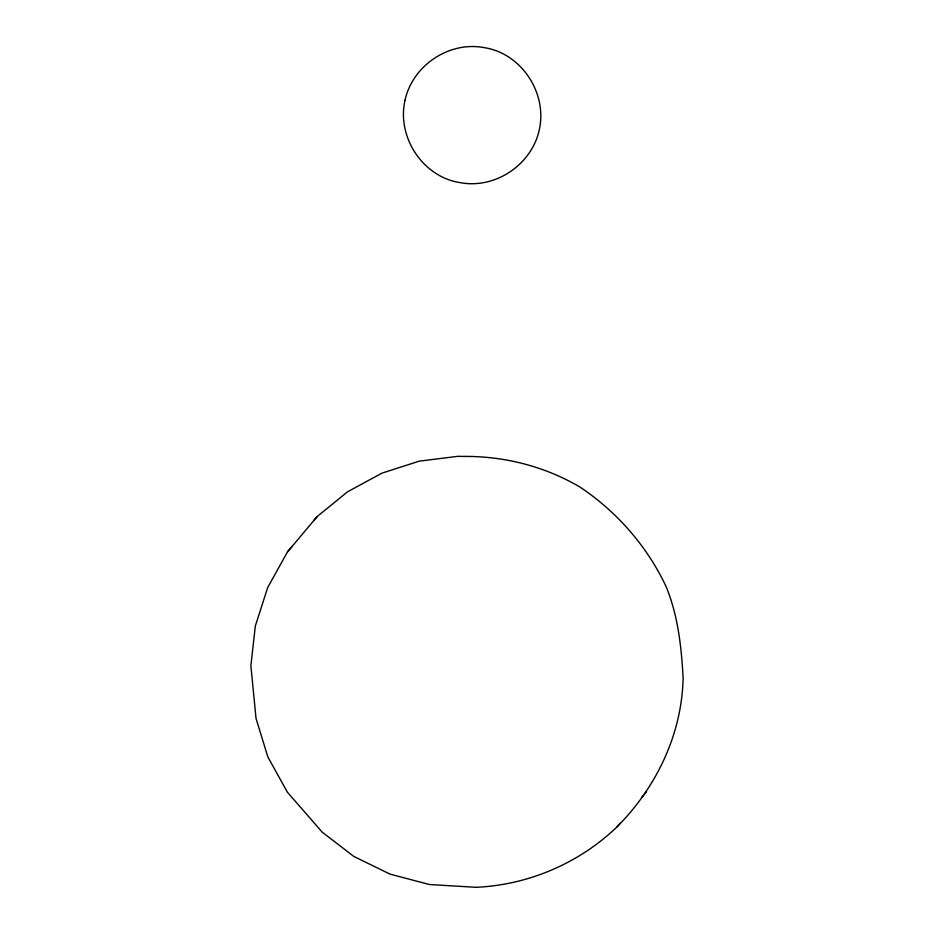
<?xml version="1.0" encoding="UTF-8"?>
<svg xmlns="http://www.w3.org/2000/svg" width="934" height="934" viewBox="0 0 934 934"><rect width="100%" height="100%" fill="white"/><g stroke="black" fill="none" stroke-linecap="round" stroke-linejoin="round"><path stroke-width="1.4" d="M616.825 827.069C656.322 787.444 681.972 734.241 683.116 677.851C681.4 646.69 678.061 615.775 666.129 586.634C647.18 546.378 617.024 511.844 580.084 487.128C544.744 466.358 504.372 456.049 463.439 456.422L457.975 456.317L419.249 461.151L381.936 473.153L347.471 491.856L317.175 516.549L287.474 551.912L267.673 587.591L255.321 626.037L250.884 665.779L256.044 718.515L267.871 756.984L287.368 792.172L322.253 832.206L353.916 856.49L390.132 874.166L429.523 884.533L476.025 887.3C528.411 884.965 578.928 863.331 616.825 827.069L620.036 823.263M287.474 551.912L292.225 546.273M313.964 520.355L317.175 516.549M641.775 797.356L646.526 791.705M405.006 100.242C396.646 136.784 422.507 176.736 459.855 182.585C494.985 189.427 531.644 164.863 539.245 130.013C547.604 93.47 521.744 53.518 484.407 47.669C449.277 40.827 412.618 65.392 405.006 100.242"/></g></svg>
